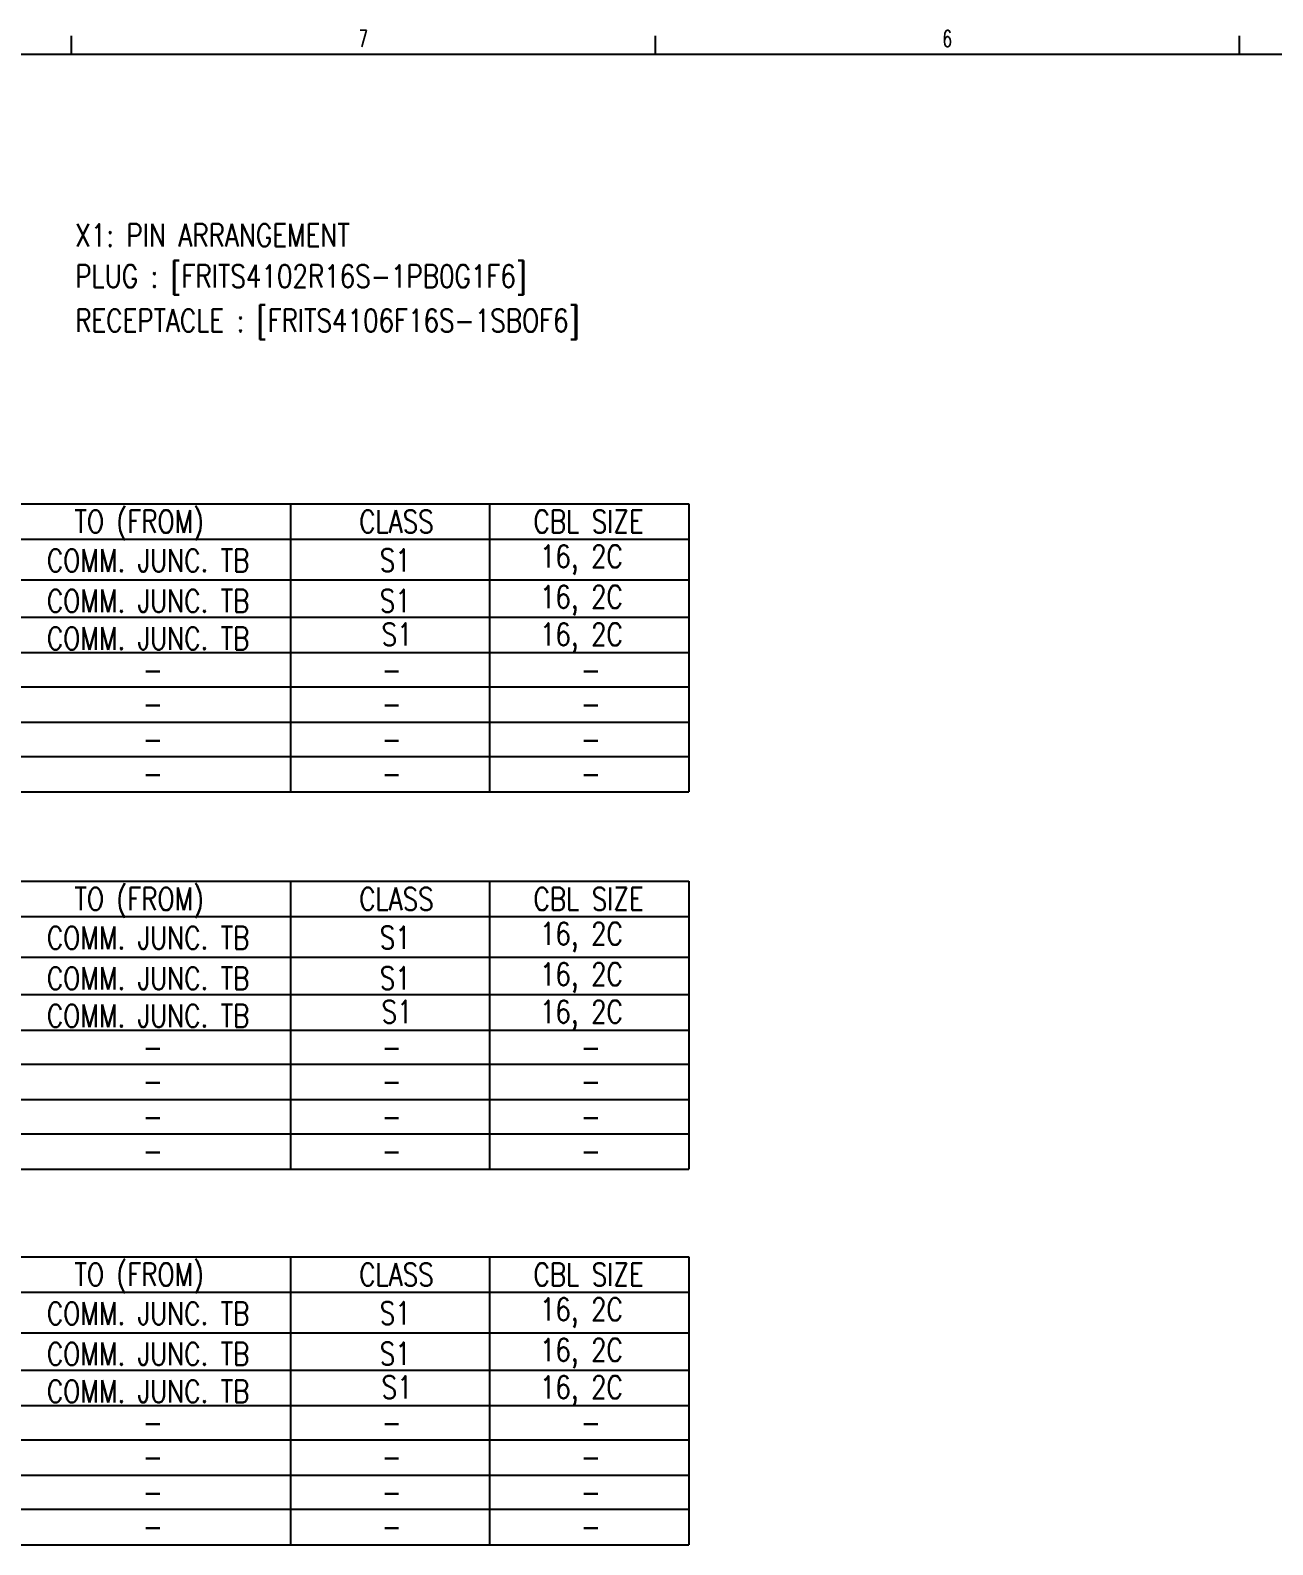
# Model space of a CAD drawing. Extents: x 260 to 819, y -886 to -454.
# Drawn here: x 335 to 476.9, y -636.7 to -463.8 of the extents above; entities that cross this region are included whole.
import ezdxf
from ezdxf.enums import TextEntityAlignment as Align

# ---------------------------------------------------------------- set-up
doc = ezdxf.new("R2010")
doc.units = 0
doc.header["$LTSCALE"] = 150
doc.header["$MEASUREMENT"] = 0
doc.linetypes.add('DASHED', pattern=[0.75, 0.5, -0.25])
doc.layers.get('0').update_dxf_attribs({"color": 6, "linetype": 'CONTINUOUS'})
doc.layers.add('현배선도', color=7, linetype='CONTINUOUS')
doc.styles.get("Standard").update_dxf_attribs({"font": 'romans.shx', "width": 0.8, "bigfont": 'whgtxt.shx'})

# ---------------------------------------------------------------- blocks, each defined once
blk = doc.blocks.new('ansi-c')
at = {"color": 210, "linetype": 'Continuous'}
for p, q in [((10.28, 764.46), (10.28, 766.57)), ((76.95, 764.46), (76.95, 766.57)), ((143.63, 764.46), (143.63, 766.57))]:
    blk.add_line(p, q, dxfattribs=at)
at = {"color": 5, "linetype": 'Continuous'}
blk.add_line((-56.4, 764.46), (477, 764.46), dxfattribs=at)
at = {"color": 130, "linetype": 'Continuous', "width": 0.655684}
for s, p in [('7', (43.6, 766.25)), ('6', (110.27, 766.25))]:
    blk.add_text(s, height=1.9, dxfattribs=at).set_placement(p, align=Align.MIDDLE_CENTER)

msp = doc.modelspace()

# ---------------------------------------------------------------- linework, layer by layer
at = {"layer": '현배선도', "color": 0}
for p, q in [((290.19, -517.85), (364.74, -517.85)), ((364.74, -517.85), (387.48, -517.85)), ((364.74, -517.85), (364.74, -521.89)), ((387.48, -517.85), (410.21, -517.85)), ((387.48, -517.85), (387.48, -521.89)), ((410.21, -517.85), (410.21, -521.89)), ((306.36, -521.89), (364.74, -521.89)), ((364.74, -521.89), (387.48, -521.89)), ((364.74, -521.89), (364.74, -526.52)), ((387.48, -521.89), (410.21, -521.89)), ((387.48, -521.89), (387.48, -526.52)), ((410.21, -521.89), (410.21, -526.52)), ((306.36, -526.52), (364.74, -526.52)), ((364.74, -526.52), (387.48, -526.52)), ((364.74, -526.52), (364.74, -530.79)), ((387.48, -526.52), (410.21, -526.52)), ((387.48, -526.52), (387.48, -530.79)), ((410.21, -526.52), (410.21, -530.79)), ((306.36, -530.79), (364.74, -530.79)), ((364.74, -530.79), (387.48, -530.79)), ((364.74, -530.79), (364.74, -534.84)), ((387.48, -530.79), (410.21, -530.79)), ((387.48, -530.79), (387.48, -534.84)), ((410.21, -530.79), (410.21, -534.84)), ((306.36, -534.84), (364.74, -534.84)), ((364.74, -534.84), (387.48, -534.84)), ((364.74, -534.84), (364.74, -538.74)), ((387.48, -534.84), (410.21, -534.84)), ((387.48, -534.84), (387.48, -538.74)), ((410.21, -534.84), (410.21, -538.74)), ((306.36, -538.74), (364.74, -538.74)), ((364.74, -538.74), (387.48, -538.74)), ((364.74, -538.74), (364.74, -542.78)), ((387.48, -538.74), (410.21, -538.74)), ((387.48, -538.74), (387.48, -542.78)), ((410.21, -538.74), (410.21, -542.78)), ((306.36, -542.78), (364.74, -542.78)), ((364.74, -542.78), (387.48, -542.78)), ((364.74, -542.78), (364.74, -546.69)), ((387.48, -542.78), (410.21, -542.78)), ((387.48, -542.78), (387.48, -546.69)), ((410.21, -542.78), (410.21, -546.69)), ((306.36, -546.69), (364.74, -546.69)), ((364.74, -546.69), (387.48, -546.69)), ((364.74, -546.69), (364.74, -550.73)), ((387.48, -546.69), (410.21, -546.69)), ((387.48, -546.69), (387.48, -550.73)), ((410.21, -546.69), (410.21, -550.73)), ((306.36, -550.73), (364.74, -550.73)), ((364.74, -550.73), (387.48, -550.73)), ((387.48, -550.73), (410.21, -550.73)), ((290.19, -560.95), (364.74, -560.95)), ((364.74, -560.95), (387.48, -560.95)), ((364.74, -560.95), (364.74, -564.99)), ((387.48, -560.95), (410.21, -560.95)), ((387.48, -560.95), (387.48, -564.99)), ((410.21, -560.95), (410.21, -564.99)), ((306.36, -564.99), (364.74, -564.99)), ((364.74, -564.99), (387.48, -564.99)), ((364.74, -564.99), (364.74, -569.62)), ((387.48, -564.99), (410.21, -564.99)), ((387.48, -564.99), (387.48, -569.62)), ((410.21, -564.99), (410.21, -569.62)), ((306.36, -569.62), (364.74, -569.62)), ((364.74, -569.62), (387.48, -569.62)), ((364.74, -569.62), (364.74, -573.89)), ((387.48, -569.62), (410.21, -569.62)), ((387.48, -569.62), (387.48, -573.89)), ((410.21, -569.62), (410.21, -573.89)), ((306.36, -573.89), (364.74, -573.89)), ((364.74, -573.89), (387.48, -573.89)), ((364.74, -573.89), (364.74, -577.94)), ((387.48, -573.89), (410.21, -573.89)), ((387.48, -573.89), (387.48, -577.94)), ((410.21, -573.89), (410.21, -577.94)), ((306.36, -577.94), (364.74, -577.94)), ((364.74, -577.94), (387.48, -577.94)), ((364.74, -577.94), (364.74, -581.84)), ((387.48, -577.94), (410.21, -577.94)), ((387.48, -577.94), (387.48, -581.84)), ((410.21, -577.94), (410.21, -581.84)), ((306.36, -581.84), (364.74, -581.84)), ((364.74, -581.84), (387.48, -581.84)), ((364.74, -581.84), (364.74, -585.88)), ((387.48, -581.84), (410.21, -581.84)), ((387.48, -581.84), (387.48, -585.88)), ((410.21, -581.84), (410.21, -585.88)), ((306.36, -585.88), (364.74, -585.88)), ((364.74, -585.88), (387.48, -585.88)), ((364.74, -585.88), (364.74, -589.79)), ((387.48, -585.88), (410.21, -585.88)), ((387.48, -585.88), (387.48, -589.79)), ((410.21, -585.88), (410.21, -589.79)), ((306.36, -589.79), (364.74, -589.79)), ((364.74, -589.79), (387.48, -589.79)), ((364.74, -589.79), (364.74, -593.83)), ((387.48, -589.79), (410.21, -589.79)), ((387.48, -589.79), (387.48, -593.83)), ((410.21, -589.79), (410.21, -593.83)), ((306.36, -593.83), (364.74, -593.83)), ((364.74, -593.83), (387.48, -593.83)), ((387.48, -593.83), (410.21, -593.83)), ((290.19, -603.85), (364.74, -603.85)), ((364.74, -603.85), (387.48, -603.85)), ((364.74, -603.85), (364.74, -607.89)), ((387.48, -603.85), (410.21, -603.85)), ((387.48, -603.85), (387.48, -607.89)), ((410.21, -603.85), (410.21, -607.89)), ((306.36, -607.89), (364.74, -607.89)), ((364.74, -607.89), (387.48, -607.89)), ((364.74, -607.89), (364.74, -612.52)), ((387.48, -607.89), (410.21, -607.89)), ((387.48, -607.89), (387.48, -612.52)), ((410.21, -607.89), (410.21, -612.52)), ((306.36, -612.52), (364.74, -612.52)), ((364.74, -612.52), (387.48, -612.52)), ((364.74, -612.52), (364.74, -616.79)), ((387.48, -612.52), (410.21, -612.52)), ((387.48, -612.52), (387.48, -616.79)), ((410.21, -612.52), (410.21, -616.79)), ((306.36, -616.79), (364.74, -616.79)), ((364.74, -616.79), (387.48, -616.79)), ((364.74, -616.79), (364.74, -620.83)), ((387.48, -616.79), (410.21, -616.79)), ((387.48, -616.79), (387.48, -620.83)), ((410.21, -616.79), (410.21, -620.83)), ((306.36, -620.83), (364.74, -620.83)), ((364.74, -620.83), (387.48, -620.83)), ((364.74, -620.83), (364.74, -624.74)), ((387.48, -620.83), (410.21, -620.83)), ((387.48, -620.83), (387.48, -624.74)), ((410.21, -620.83), (410.21, -624.74)), ((306.36, -624.74), (364.74, -624.74)), ((364.74, -624.74), (387.48, -624.74)), ((364.74, -624.74), (364.74, -628.78)), ((387.48, -624.74), (410.21, -624.74)), ((387.48, -624.74), (387.48, -628.78)), ((410.21, -624.74), (410.21, -628.78)), ((306.36, -628.78), (364.74, -628.78)), ((364.74, -628.78), (387.48, -628.78)), ((364.74, -628.78), (364.74, -632.68)), ((387.48, -628.78), (410.21, -628.78)), ((387.48, -628.78), (387.48, -632.68)), ((410.21, -628.78), (410.21, -632.68)), ((306.36, -632.68), (364.74, -632.68)), ((364.74, -632.68), (387.48, -632.68)), ((364.74, -632.68), (364.74, -636.73)), ((387.48, -632.68), (410.21, -632.68)), ((387.48, -632.68), (387.48, -636.73)), ((410.21, -632.68), (410.21, -636.73)), ((306.36, -636.73), (364.74, -636.73)), ((364.74, -636.73), (387.48, -636.73)), ((387.48, -636.73), (410.21, -636.73))]:
    msp.add_line(p, q, dxfattribs=at)

# ---------------------------------------------------------------- block references
at = {"linetype": 'DASHED'}
msp.add_blockref('ansi-c', (329.46, -1230.96), dxfattribs=at)
msp.add_blockref('ansi-c', (329.46, -1230.96), dxfattribs=at)

# ---------------------------------------------------------------- texts
at = {"layer": '현배선도', "color": 4, "width": 0.8}
for s, p in [('X1: PIN ARRANGEMENT', (340.16, -488.46)), ('PLUG : [FRITS4102R16S-1PB0G1F6]', (340.16, -493.13)), ('RECEPTACLE : [FRITS4106F16S-1SBOF6]', (340.16, -498.2))]:
    msp.add_text(s, height=2.5833, dxfattribs=at).set_placement(p)
at = {"layer": '현배선도', "color": 0, "width": 0.8}
for s, height, p in [('TO (FROM)', 2.583, (340.08, -521.15)), ('CLASS', 2.583, (372.59, -521.15)), ('CBL SIZE', 2.583, (392.49, -521.15)), ('COMM. JUNC. TB', 2.5833, (336.93, -525.6)), ('S1', 2.583, (374.93, -525.57)), ('16, 2C', 2.583, (393.21, -525.13)), ('16, 2C', 2.583, (393.21, -529.76)), ('COMM. JUNC. TB', 2.5833, (336.93, -530.23)), ('S1', 2.583, (374.93, -530.2)), ('COMM. JUNC. TB', 2.5833, (336.93, -534.5)), ('S1', 2.583, (375.14, -534.04)), ('16, 2C', 2.583, (393.21, -534.04)), ('-', 2.58, (347.88, -538.08)), ('-', 2.58, (375.14, -538.08)), ('-', 2.58, (397.87, -538.08)), ('-', 2.58, (347.88, -541.98)), ('-', 2.58, (375.14, -541.98)), ('-', 2.58, (397.87, -541.98)), ('-', 2.58, (347.88, -546.02)), ('-', 2.58, (375.14, -546.02)), ('-', 2.58, (397.87, -546.02)), ('-', 2.58, (347.88, -549.93)), ('-', 2.58, (375.14, -549.93)), ('-', 2.58, (397.87, -549.93)), ('TO (FROM)', 2.583, (340.08, -564.26)), ('CLASS', 2.583, (372.59, -564.26)), ('CBL SIZE', 2.583, (392.49, -564.26)), ('COMM. JUNC. TB', 2.5833, (336.93, -568.7)), ('S1', 2.583, (374.93, -568.67)), ('16, 2C', 2.583, (393.21, -568.23)), ('COMM. JUNC. TB', 2.5833, (336.93, -573.33)), ('S1', 2.583, (374.93, -573.3)), ('16, 2C', 2.583, (393.21, -572.86)), ('COMM. JUNC. TB', 2.5833, (336.93, -577.61)), ('S1', 2.583, (375.14, -577.14)), ('16, 2C', 2.583, (393.21, -577.14)), ('-', 2.58, (347.88, -581.18)), ('-', 2.58, (375.14, -581.18)), ('-', 2.58, (397.87, -581.18)), ('-', 2.58, (347.88, -585.08)), ('-', 2.58, (375.14, -585.08)), ('-', 2.58, (397.87, -585.08)), ('-', 2.58, (347.88, -589.12)), ('-', 2.58, (375.14, -589.12)), ('-', 2.58, (397.87, -589.12)), ('-', 2.58, (347.88, -593.03)), ('-', 2.58, (375.14, -593.03)), ('-', 2.58, (397.87, -593.03)), ('TO (FROM)', 2.583, (340.08, -607.15)), ('CLASS', 2.583, (372.59, -607.15)), ('CBL SIZE', 2.583, (392.49, -607.15)), ('16, 2C', 2.583, (393.21, -611.13)), ('COMM. JUNC. TB', 2.5833, (336.93, -611.6)), ('S1', 2.583, (374.93, -611.56)), ('COMM. JUNC. TB', 2.5833, (336.93, -616.23)), ('S1', 2.583, (374.93, -616.19)), ('16, 2C', 2.583, (393.21, -615.76)), ('S1', 2.583, (375.14, -620.03)), ('16, 2C', 2.583, (393.21, -620.03)), ('COMM. JUNC. TB', 2.5833, (336.93, -620.5)), ('-', 2.58, (347.88, -624.08)), ('-', 2.58, (375.14, -624.08)), ('-', 2.58, (397.87, -624.08)), ('-', 2.58, (347.88, -627.98)), ('-', 2.58, (375.14, -627.98)), ('-', 2.58, (397.87, -627.98)), ('-', 2.58, (347.88, -632.02)), ('-', 2.58, (375.14, -632.02)), ('-', 2.58, (397.87, -632.02)), ('-', 2.58, (347.88, -635.93)), ('-', 2.58, (375.14, -635.93)), ('-', 2.58, (397.87, -635.93))]:
    msp.add_text(s, height=height, dxfattribs=at).set_placement(p)

doc.saveas('drawing.dxf')
